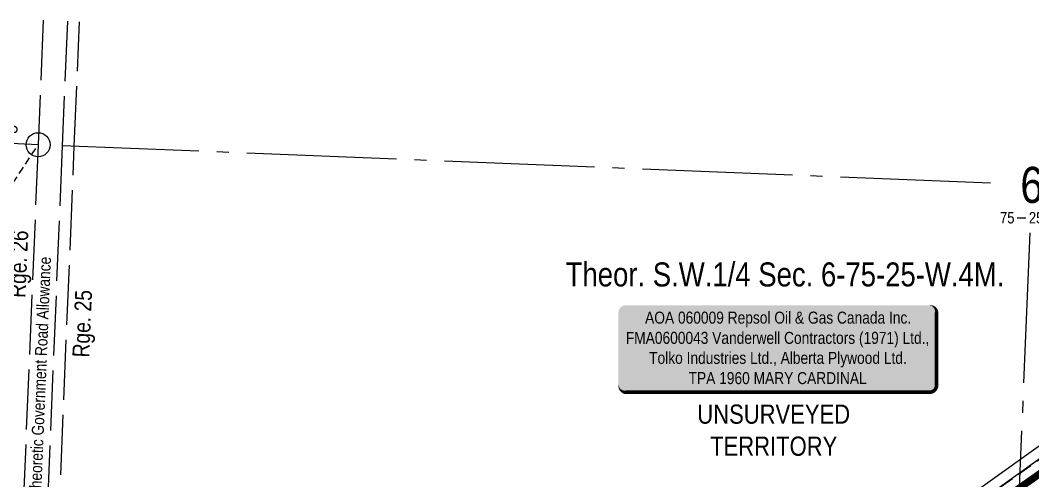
# Model space of a CAD drawing. Extents: x 316540 to 320825, y 6149619 to 6152593.
# Drawn here: x 317467 to 318311, y 6150400 to 6150784 of the extents above; entities that cross this region are included whole.
import ezdxf
from ezdxf.enums import TextEntityAlignment as Align

# ---------------------------------------------------------------- set-up
doc = ezdxf.new("R2010")
doc.units = 0
doc.header["$LTSCALE"] = 5
for name, pattern in [('foc-ACCESSROAD', [3.75, 2.5, -1.25]), ('foc-QUARTERLINE', [33, 25, -3, 2, -3]), ('foc-TIELINE', [1.875, 1.25, -0.625]), ('foc-UNSURVEYED', [12.5, 10, -2.5])]:
    doc.linetypes.add(name, pattern=pattern)
for name, color, linetype in [('10', 1, 'Continuous'), ('35', 37, 'Continuous'), ('9', 3, 'Continuous'), ('AS-ROADS', 254, 'Continuous'), ('C-SYMBOL', 7, 'Continuous'), ('D-TXT', 6, 'Continuous'), ('F-AR', 190, 'foc-ACCESSROAD'), ('F-RW', 190, 'Continuous'), ('L-ROAD-T', 7, 'Continuous'), ('L-SECLBL', 7, 'Continuous'), ('L-SECQ', 8, 'foc-QUARTERLINE'), ('L-TIE', 7, 'foc-TIELINE'), ('L-UNS-T', 3, 'Continuous'), ('L-USEC', 7, 'foc-UNSURVEYED')]:
    doc.layers.add(name, color=color, linetype=linetype)
doc.styles.add('175L', font='ARIALN.TTF', dxfattribs={"height": 20})
doc.styles.add('80', font='ARIALN.TTF', dxfattribs={"height": 10})
doc.styles.add('80L', font='ARIALN.TTF', dxfattribs={"height": 10})
doc.styles.add('SIMPLEX', font='ARIALN.TTF')

# ---------------------------------------------------------------- blocks, each defined once
blk = doc.blocks.new('L-SECLBL')
at = {"layer": '9', "color": 7}
for p, q in [((-5.08, -27.83), (-12.29, -27.83)), ((20.7, -27.83), (13.5, -27.83))]:
    blk.add_line(p, q, dxfattribs=at)
at = {"layer": '10', "color": 2, "style": 'SIMPLEX'}
blk.add_attdef('SEC', text='', height=30, dxfattribs=at).set_placement((0, 0), align=Align.MIDDLE)
at = {"layer": '10', "color": 5, "style": '80L'}
blk.add_attdef('TWP', text='', height=9.5, dxfattribs=at).set_placement((-14.43, -27.37), align=Align.MIDDLE_RIGHT)
blk.add_attdef('RGE', text='', height=9.5, dxfattribs=at).set_placement((3.62, -27.37), align=Align.MIDDLE_CENTER)
blk.add_attdef('MER', text='', height=9.5, dxfattribs=at).set_placement((23.17, -27.37), align=Align.MIDDLE_LEFT)
blk = doc.blocks.new('*U22')
h = blk.add_hatch(color=255)
edge = h.paths.add_edge_path()
edge.add_line((-126.5, -37), (126.5, -37))
edge.add_arc((126.5, -31), 6, 270, 360)
edge.add_line((132.5, -31), (132.5, 29.5))
edge.add_arc((126.5, 29.5), 6, 0, 90)
edge.add_line((126.5, 35.5), (-126.5, 35.5))
edge.add_arc((-126.5, 29.5), 6, 90, 180)
edge.add_line((-132.5, 29.5), (-132.5, -31))
edge.add_arc((-126.5, -31), 6, 180, 270)
at = {"color": 44, "flags": 128}
blk.add_lwpolyline([(-126.5, -37, 3, 3, 0), (126.5, -37, 3, 3, 0.414214), (132.5, -31, 3, 3, 0), (132.5, 29.5, 3, 0, 0.414214), (126.5, 35.5, 0, 0, 0), (-126.5, 35.5, 0, 0, 0.414214), (-132.5, 29.5, 0, 0, 0), (-132.5, -31, 0, 3, 0.414214)], format="xyseb", close=True, dxfattribs=at)
at = {"color": 44, "style": '80'}
blk.add_attdef('ENTER_TEXT_001', (-35.99, -5), '', height=10, dxfattribs=at)
blk = doc.blocks.new('RP')
at = {"layer": '35', "color": 3}
blk.add_circle((0, 0), 10, dxfattribs=at)
at = {"layer": '35', "color": 3, "style": '80'}
blk.add_attdef('RP_001', (-32.36, 5.75), '', height=10, dxfattribs=at)

msp = doc.modelspace()

# ---------------------------------------------------------------- linework, layer by layer
at = {"layer": 'AS-ROADS', "const_width": 5.999, "flags": 128}
msp.add_lwpolyline([(318768.419, 6150728.015), (318753.607, 6150717.537), (318734.775, 6150704.046), (318715.98, 6150690.652), (318697.736, 6150677.49), (318679.034, 6150664.266), (318659.825, 6150650.589), (318640.811, 6150636.685), (318621.885, 6150622.956), (318603.407, 6150609.713), (318584.306, 6150596.137), (318564.885, 6150582.439), (318545.569, 6150568.656), (318526.387, 6150554.973), (318506.862, 6150541.033), (318486.836, 6150526.625), (318467.311, 6150512.663), (318448.069, 6150499.066), (318429.604, 6150485.811), (318411.883, 6150473.116), (318283.526, 6150382.732)], dxfattribs=at)
at = {"layer": 'F-AR', "flags": 128}
msp.add_lwpolyline([(317619.419, 6149778.547), (317809.29, 6150055.557), (318748.793, 6150727.445)], dxfattribs=at)
at = {"layer": 'F-RW'}
for points in [[(317608.666, 6149779.024), (317802.663, 6150062.053), (318734.001, 6150728.103)], [(318748.793, 6150727.445), (317809.284, 6150055.547), (317619.419, 6149778.547)]]:
    msp.add_lwpolyline(points, dxfattribs=at)
at = {"layer": 'L-SECQ'}
for p, q in [((317482.142, 6150679.885), (316709.687, 6150717.941)), ((318275.327, 6150647.843), (317502.24, 6150679.051)), ((318308.091, 6150606.506), (318276.577, 6149844.033))]:
    msp.add_line(p, q, dxfattribs=at)
at = {"layer": 'L-USEC'}
for p, q in [((317486.447, 6150783.557), (317482.142, 6150679.885)), ((317506.542, 6150782.664), (317502.24, 6150679.051)), ((317512.288, 6150678.667), (317516.588, 6150782.217)), ((317482.142, 6150679.885), (317465.588, 6150281.181)), ((317502.24, 6150679.051), (317485.685, 6150280.347)), ((317495.734, 6150279.965), (317512.288, 6150678.667))]:
    msp.add_line(p, q, dxfattribs=at)

# ---------------------------------------------------------------- block references
ref = msp.add_blockref('*U22', (318097.987, 6150510.694), dxfattribs=dict(xscale=0.99989367, yscale=0.99989367, zscale=0.99989367))
ref.add_attrib('ENTER_TEXT_001', 'AOA 060009 Repsol Oil & Gas Canada Inc.', (317987.674, 6150530.865), dxfattribs={"color": 44, "height": 9.99894, "style": '80'})
ref.add_attrib('ENTER_TEXT_002', 'FMA0600043 Vanderwell Contractors (1971) Ltd.,', (317971.619, 6150514.023), dxfattribs={"color": 44, "height": 9.99894, "style": '80'})
ref.add_attrib('ENTER_TEXT_003', 'Tolko Industries Ltd., Alberta Plywood Ltd.', (317991.037, 6150497.358), dxfattribs={"color": 44, "height": 9.99894, "style": '80'})
ref.add_attrib('ENTER_TEXT_004', 'TPA 1960 MARY CARDINAL', (318023.908, 6150480.516), dxfattribs={"color": 44, "height": 9.99894, "style": '80'})
at = {"layer": '35', "color": 5}
msp.add_blockref('RP', (317482.142, 6150679.885), dxfattribs=at).add_auto_attribs({'RP_001': 'RP'})
at = {"layer": 'L-SECLBL', "color": 4, "xscale": 0.99989367, "yscale": 0.99989367, "zscale": 0.99989367}
msp.add_blockref('L-SECLBL', (318309.741, 6150646.467), dxfattribs=at).add_auto_attribs({'SEC': '6', 'TWP': '75', 'RGE': '25', 'MER': '4'})

# ---------------------------------------------------------------- texts
at = {"layer": 'C-SYMBOL', "color": 3, "style": '175L'}
msp.add_text('Theor. S.W.1/4 Sec. 6-75-25-W.4M.', height=19.99787, dxfattribs=at).set_placement((318104.194, 6150555.853), align=Align.BOTTOM_CENTER)
at = {"layer": 'D-TXT', "color": 3, "char_height": 14, "attachment_point": 1, "rotation": 87.469829, "style": '80L'}
for s, width, insert in [('Rge. 26', 73.75526, (317457.533, 6150552.735)), ('Rge. 25', 63.86109, (317510.627, 6150503.082))]:
    msp.add_mtext_dynamic_manual_height_columns(s, width=width, gutter_width=47.5, heights=[0], dxfattribs=dict(at, insert=insert))
at = {"layer": 'L-UNS-T', "color": 3, "insert": (318094.798, 6150442.058), "char_height": 15.9983, "attachment_point": 5, "style": '80L'}
msp.add_mtext_dynamic_manual_height_columns('UNSURVEYED TERRITORY', width=126.41375, gutter_width=47.5, heights=[0], dxfattribs=at)

# ---------------------------------------------------------------- next in the draw order: texts
at = {"layer": 'L-ROAD-T', "insert": (317478.094, 6150471.009), "char_height": 10, "width": 238.18537, "attachment_point": 2, "rotation": 87.622423, "style": '80L', "bg_fill": 3, "box_fill_scale": 1.15, "bg_fill_color": 256, "bg_fill_true_color": 256, "bg_fill_transparency": 0}
msp.add_mtext('30.18 Theoretic Government Road Allowance', dxfattribs=at)

# ---------------------------------------------------------------- next in the draw order: linework, layer by layer
at = {"layer": 'L-TIE'}
msp.add_line((317157.941, 6150185.5), (317482.142, 6150679.885), dxfattribs=at)

doc.saveas('drawing.dxf')
